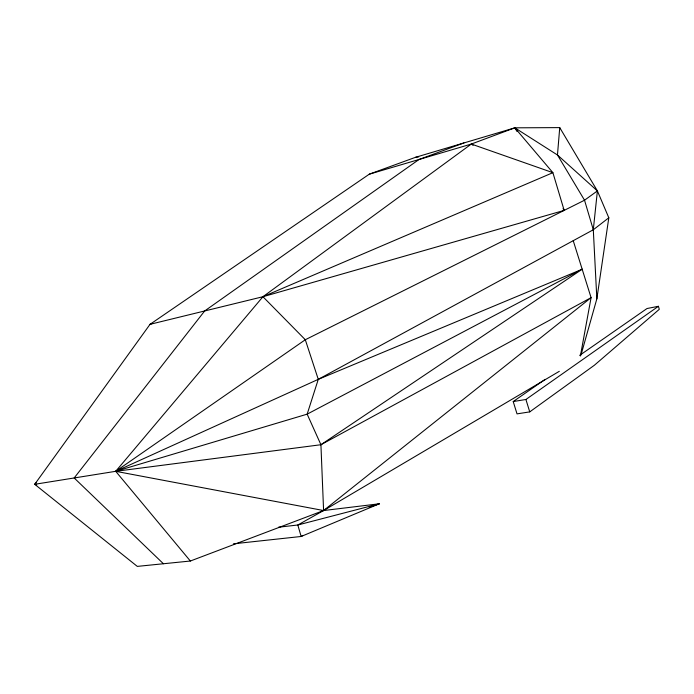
<?xml version="1.0" encoding="UTF-8"?>
<svg xmlns="http://www.w3.org/2000/svg" width="694" height="694" viewBox="0 0 694 694"><rect width="100%" height="100%" fill="white"/><g stroke="black" fill="none" stroke-linecap="round" stroke-linejoin="round"><path stroke-width="1.04" d="M559.312 371.316L323.595 510.541L190.364 561.021L137.299 566.391L34.7 484.299L150.034 324.324L369.312 174.168L415.463 157.33L514.835 127.826L559.737 127.609L557.464 154.988L584.53 200.219L593.301 229.766L596.849 298.845L580.982 355.05M36.218 482.764L34.7 484.299L115.707 471.313L318.277 379.349L593.301 229.766L597.395 190.919L559.737 127.609M596.849 298.845L608.812 217.786L597.395 190.919L557.464 154.988L514.835 127.826L471.321 144.048L369.312 174.168M580.384 356.031L591.08 297.648L573.227 240.679M152.021 323.456L150.034 324.324L262.939 296.72L305.308 339.739L318.277 379.349L307.156 414.153L320.923 444.724L323.595 510.541L297.821 525.002L278.485 527.223M593.301 229.766L608.812 217.786M517.056 131.539L514.835 127.826L552.892 172.676L262.939 296.72L564.17 210.395L552.892 172.676L471.321 144.048L262.939 296.72L115.707 471.313L190.364 561.021M597.395 190.919L584.53 200.219L305.308 339.739L115.707 471.313L323.595 510.541L591.08 297.648L320.923 444.724L115.707 471.313L307.156 414.153L582.179 269.237L320.923 444.724M545.111 379.384L513.213 401.557L517.021 413.876L529.739 411.88L594.368 365.252L659.3 309.307L658.415 306.297L647.025 308.526L579.672 355.354M513.213 401.557L525.913 399.484L658.415 306.297M302.983 535.43L301.144 536.479L233.384 543.827M318.277 379.349L582.179 269.237M463.913 142.947L418.985 159.507L204.652 310.973L74.18 477.966L163.42 563.745M369.208 507.245L379.297 503.792L321.452 510.801M415.463 157.33L418.673 156.879M34.7 484.299L36.756 484.95M471.321 144.048L473.074 145.306M563.06 208.538L564.17 210.395M525.913 399.484L529.739 411.88M379.297 503.792L301.144 536.479L297.821 525.002L379.297 503.792"/></g></svg>
